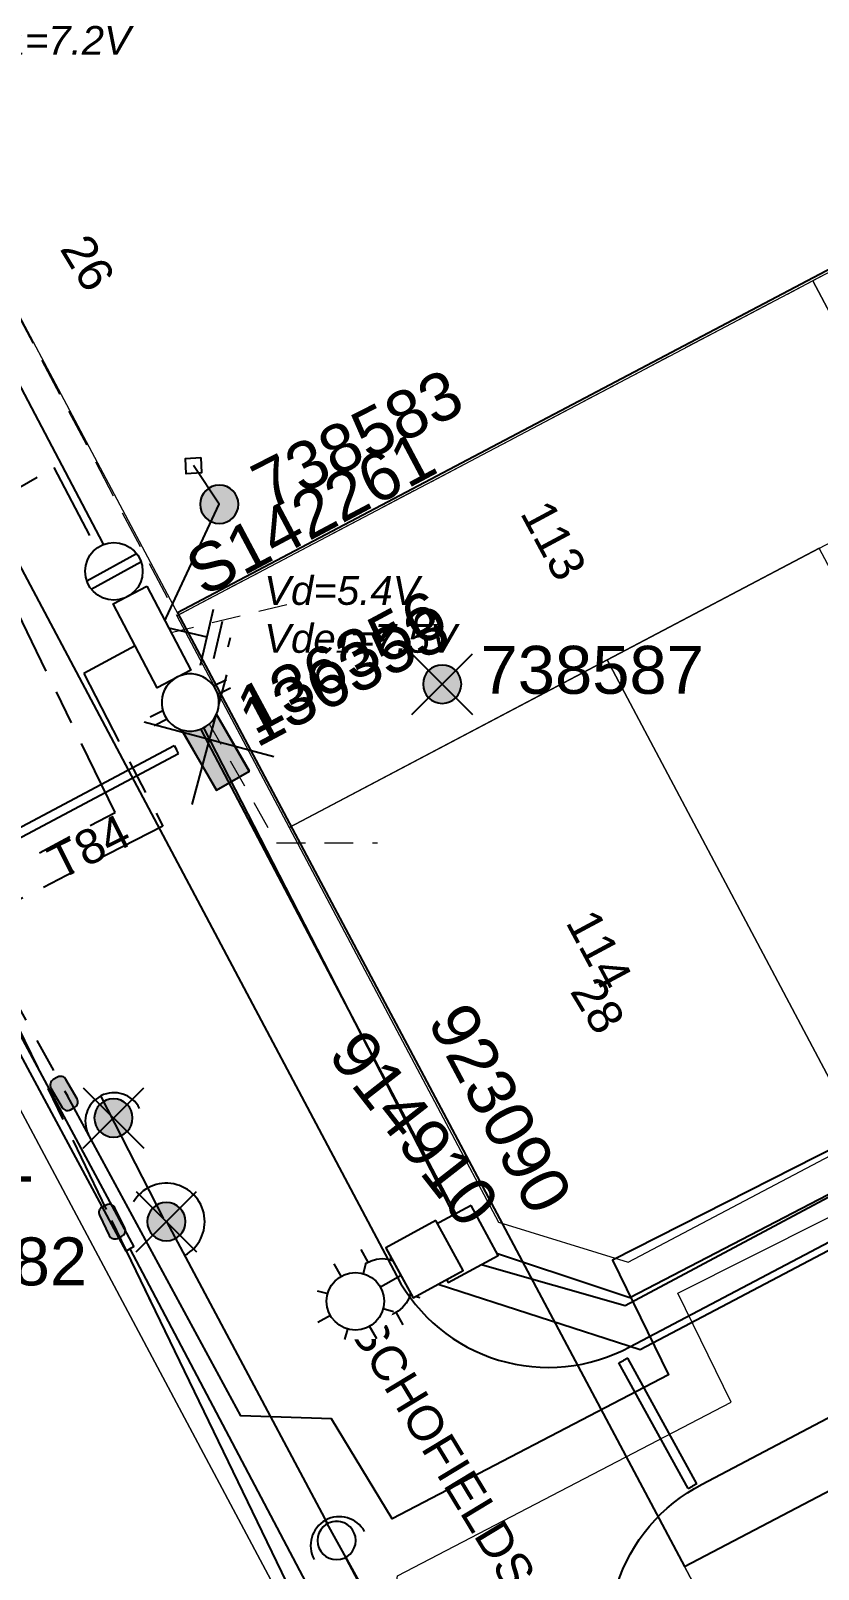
# Model space of a CAD drawing. Header units: metres. Extents: x 303173 to 305738, y 6269065 to 6269981.
# Drawn here: x 303763.8 to 303804.8, y 6269515.3 to 6269595.5 of the extents above; entities that cross this region are included whole.
import ezdxf
from ezdxf.enums import TextEntityAlignment as Align

# ---------------------------------------------------------------- set-up
doc = ezdxf.new("R2010")
doc.units = ezdxf.units.M
for name, pattern in [('Cable Exist UG', [8.2, 4, -1.2, 1.8, -1.2]), ('CENTERX2', [4, 2.5, -0.5, 0.5, -0.5]), ('Dash', [5, 3, -2]), ('IECLAUG', [3, 2, -1])]:
    doc.linetypes.add(name, pattern=pattern)
doc.layers.add('_User kerb', color=7, linetype='Continuous', transparency=0.4)
for name, color, linetype in [('_User Poles removed', 7, 'Continuous'), ('_User Removed1', 7, 'Continuous'), ('_User_service', 7, 'Continuous'), ('_User_SL_COLUMN', 7, 'Continuous'), ('Duct_SP_NEW', 7, 'Continuous'), ('Equip_HV_NEW', 7, 'Continuous'), ('Equip_LV_NEW', 7, 'Continuous'), ('Equip_SP_HV_NEW', 7, 'Continuous'), ('Equip_SP_LV_NEW', 7, 'Continuous'), ('Equip_SP_SL_NEW', 7, 'Continuous'), ('Mains_HV_EXT', 7, 'Continuous'), ('Mains_HV_NEW_U72', 7, 'Continuous'), ('Mains_HV_NEW_U97', 7, 'Continuous'), ('Mains_LV_EXT', 7, 'Continuous'), ('Mains_LV_NEW_T84', 7, 'Continuous'), ('Mains_SL_NEW_R6', 7, 'Continuous'), ('Notes', 7, 'Continuous'), ('Notes_LV_MISC', 7, 'Continuous'), ('Notes_SP_MISC', 7, 'Continuous'), ('OH_Details_SP_MISC', 7, 'Continuous'), ('Services_SP_EXT', 7, 'Continuous'), ('SupportsOH_SP_MISC', 7, 'Continuous'), ('SupportsOH_SP_NEW', 7, 'Continuous'), ('SupportsOH_SP_TR_HV_LV_SL_EXT', 7, 'Continuous'), ('SupportsOH_SP_TR_HV_LV_SL_NEW', 7, 'Continuous'), ('SupportsUG_SP_LV_NEW', 7, 'Continuous'), ('SupportsUG_SP_LV_SL_NEW', 7, 'Continuous'), ('Trench_SP_NEW', 7, 'Continuous'), ('UG_Details_SP_MISC', 7, 'Continuous')]:
    doc.layers.add(name, color=color, linetype=linetype)
doc.layers.add('Cadastre Developer_SP_NEW', color=7, linetype='Continuous', lineweight=5)
doc.layers.add('Cadastre Land Parcels_SP_EXT', color=7, linetype='Continuous', lineweight=5, transparency=0.7)
doc.layers.add('Cadastre Roads_SP_EXT', color=7, linetype='Continuous', lineweight=5, transparency=0.7)
doc.layers.add('Features_HIDE', color=7, linetype='Continuous', plot=False)
doc.styles.add('ARIAL', font='arial.ttf', dxfattribs={"height": 2})
doc.styles.add('iecARIAL', font='arial.ttf', dxfattribs={"height": 2})
doc.styles.add('LotNum', font='isocp.shx', dxfattribs={"height": 1.8})
doc.styles.add('PILLAR_LABEL', font='arial.ttf')
doc.styles.add('POLE_LABEL', font='arial.ttf')
doc.styles.add('SL_LABEL', font='arial.ttf')
doc.styles.get("Standard").update_dxf_attribs({"font": 'arial.ttf'})
doc.linetypes.add('Cable 4', pattern='A,5.25,-0.1,["o",Standard,S=2,R=0,X=1.2,Y=-0.7],-4', length=9.35)
doc.linetypes.add('Cable New UG', pattern='A,7,-0.25,["x",Standard,S=2,R=0,X=0.2,Y=-0.8],-2.1', length=9.35)
doc.linetypes.add('Cable Rem', pattern='A,6.5,-0.001,["X",Standard,S=2.5,R=0,X=0,Y=-1.27],-0.001', length=6.502)
doc.linetypes.add('IE Trench HV', pattern='A,7,-0.2,["/",Standard,S=3,R=0,X=0.6,Y=-1.4],-2.5', length=9.7)
doc.linetypes.add('IECLCABS2', pattern='A,7,-3,["//",Standard,S=1.5,R=0,X=-2.54,Y=-0.8],-0.001', length=10.001)
doc.linetypes.add('IECLCABX1', pattern='A,7,-0.25,["x",Standard,S=2,R=0,X=0.2,Y=-0.8],-2.1', length=9.35)

# ---------------------------------------------------------------- blocks, each defined once
blk = doc.blocks.new('*U134')
blk.add_hatch(color=256).paths.add_polyline_path([(-2.506, 1.138), (-2.454, -0.841), (2.494, -0.712), (2.443, 1.267)])
blk.add_lwpolyline([(-2.454, -0.841), (2.494, -0.712), (2.443, 1.267), (-2.506, 1.138)], close=True)
at = {"style": 'iecARIAL', "flags": 8}
blk.add_attdef('ASSET_NUM', (1.5, 3.5), '', height=2.5, dxfattribs=at)
for tag, p, flags in [('OWNED_BY', (0, -0.2), 9), ('STATE', (0, -0.4), 9), ('SUPPORT_TYPE', (0, -0.6), 9), ('USAGE', (0, -0.8), 9), ('LEGEND', (0, -1), 9), ('STREETNAME', (0, -1.8), 9), ('LOCATION', (0, -1.2), 9), ('NOTES', (0, -1.4), 9), ('PARENT', (0, -1.6), 9), ('SUBURB', (0, -2), 1)]:
    blk.add_attdef(tag, p, '', height=0.2, dxfattribs=dict(flags=flags))
blk = doc.blocks.new('CCP_EXT')
at = {"flags": 9}
for tag, p in [('USAGE', (0, -1.2)), ('LEGEND', (0, -1.4)), ('LIFE_SUPPORT', (0, -1.6)), ('STATE', (0, -1.8)), ('NOTES', (0, -2))]:
    blk.add_attdef(tag, text='', height=0.2, dxfattribs=at).set_placement(p, align=Align.MIDDLE_LEFT)
blk.add_wipeout([(0, 0.566), (0.566, 0), (0, -0.566), (-0.566, 0)])
blk.add_lwpolyline([(-0.566, 0), (0, 0.566), (0.566, 0), (0, -0.566), (-0.566, 0)])
at = {"flags": 1}
blk.add_attdef('Z', (0, 0), '', height=0.2, dxfattribs=at)
at = {"flags": 9}
for tag, p in [('CCP_TYPE', (0, 0)), ('OPERATING_VOLTAGE', (0, -0.6)), ('ORIENTATION', (0, -0.8)), ('CONSTRUCTED_VOLTAGE', (0, -0.2)), ('NO_PHASES', (0, -0.4)), ('OWNED_BY', (0, -1))]:
    blk.add_attdef(tag, text='', height=0.2, dxfattribs=at).set_placement(p, align=Align.MIDDLE_LEFT)
blk = doc.blocks.new('*U106')
blk.add_line((0, 0), (0, 0))
at = {"style": 'SL_LABEL'}
for tag, height, flags, p in [('ASSET_NUM', 2.5, 8, (2, 2)), ('STREET_CODE', 0.2, 9, (0, -0.2))]:
    blk.add_attdef(tag, text='', height=height, dxfattribs=dict(at, flags=flags)).set_placement(p, align=Align.MIDDLE_LEFT)
for tag, p, flags in [('Z', (0, 0), 1), ('OPERATED_BY', (0, -9.607), 9)]:
    blk.add_attdef(tag, p, '', height=0.2, dxfattribs=dict(flags=flags))
at = {"flags": 9}
for tag, p in [('CONSTRUCTED_VOLTAGE', (0, -0.4)), ('CONTROL_TYPE', (0, -0.6)), ('LANTERN_PURPOSE', (0, -0.8)), ('OPERATING_VOLTAGE', (0, -1.4)), ('ORIENTATION', (0, -1.6)), ('LANTERN_TYPE', (0, -1)), ('NO_PHASES', (0, -1.2)), ('LRATECODE', (0, -7.4)), ('LREMOVE', (0, -7.6)), ('LREPLACE', (0, -7.8)), ('LTYPE', (0, -8)), ('SUBURB', (0, -8.6)), ('STREETNAME', (0, -8.8)), ('LTYPEVOCAB', (0, -8.2)), ('LEGEND', (0, -8.4)), ('LOCATION', (0, -9)), ('NOTES', (0, -9.2)), ('MAINTAINED_BY', (0, -9.863))]:
    blk.add_attdef(tag, text='', height=0.2, dxfattribs=at).set_placement(p, align=Align.MIDDLE_LEFT)
blk.add_wipeout([(-1.013, -6.794), (-2.338, -5.796), (-2.906, -4.236), (-1.908, -2.911), (-0.334, -2.241), (0.977, -3.341), (1.545, -4.9), (0.546, -6.226)])
for p, q in [((0, 0), (-0.46, -3.088)), ((-1.908, -2.911), (-1.574, -3.363)), ((0.977, -3.341), (0.525, -3.676)), ((-2.164, -4.347), (-2.906, -4.236)), ((1.545, -4.9), (0.803, -4.789)), ((-2.338, -5.796), (-1.886, -5.461)), ((-0.902, -6.052), (-1.013, -6.794)), ((0.546, -6.226), (0.212, -5.774))]:
    blk.add_line(p, q)
blk.add_circle((-0.681, -4.568), 1.5)
for tag, height, flags, p in [('LNUMBER', 2.5, 8, (1.2, -2.8)), ('OWNED_BY', 0.2, 9, (0, -1.8)), ('STATE', 0.2, 9, (0, -2)), ('CEXIST', 0.2, 9, (0, -2.4)), ('USAGE', 0.2, 9, (0, -2.2)), ('CNEW', 0.2, 9, (0, -2.6)), ('CNUMBER', 0.2, 9, (0, -2.8)), ('CREMOVE', 0.2, 9, (0, -3)), ('CREPLACE', 0.2, 9, (0, -3.2)), ('LKINGHEIGHT', 0.2, 9, (0, -3.4)), ('LBRACKET', 0.2, 9, (0, -3.6)), ('LBRACKETVOCAB', 0.2, 9, (0, -3.8)), ('LCATEGORY', 0.2, 9, (0, -4)), ('LCHARGE1', 0.2, 9, (0, -4.2)), ('LCHARGE1PERCENT', 0.2, 9, (0, -4.4)), ('LCHARGE2', 0.2, 9, (0, -4.6)), ('LCHARGE2PERCENT', 0.2, 9, (0, -4.8)), ('LCHARGE3', 0.2, 9, (0, -5)), ('LCHARGE3PERCENT', 0.2, 9, (0, -5.2)), ('LEXIST', 0.2, 9, (0, -5.4)), ('LLAMP', 0.2, 9, (0, -5.6)), ('LLAMPVOCAB', 0.2, 9, (0, -5.8)), ('LMAST', 0.2, 9, (0, -6)), ('LMASTVOCAB', 0.2, 9, (0, -6.2)), ('LNEW', 0.2, 9, (0, -6.4)), ('LANTNUMBER', 0.2, 9, (0, -6.6)), ('LOUTREACH', 0.2, 9, (0, -7)), ('LOUTREACHVOCAB', 0.2, 9, (0, -7.2))]:
    blk.add_attdef(tag, text='', height=height, dxfattribs=dict(flags=flags)).set_placement(p, align=Align.MIDDLE_LEFT)
blk = doc.blocks.new('COLUMN_NEW')
for tag, height, flags, p in [('ASSET_NUM', 2.5, 8, (2, 2)), ('STREETNAME', 0.2, 9, (1.5, -2)), ('LOCATION', 0.2, 9, (1.5, -2.2)), ('NOTES', 0.2, 9, (1.5, -2.4)), ('Z', 0.2, 1, (1.5, -2.8)), ('LABEL_ALIGNMENT', 0.2, 9, (1.5, -2.6))]:
    blk.add_attdef(tag, text='', height=height, dxfattribs=dict(flags=flags)).set_placement(p, align=Align.MIDDLE_LEFT)
blk.add_wipeout([(-1.485, -1.485), (1.485, -1.485), (1.485, 1.485), (-1.485, 1.485)])
at = {"lineweight": -3}
blk.add_lwpolyline([(-1.485, -1.485), (1.485, -1.485), (1.485, 1.485), (-1.485, 1.485)], close=True, dxfattribs=at)
at = {"style": 'POLE_LABEL', "flags": 9}
blk.add_attdef('STRUCTURE_PLANT_NUMBER', text='', height=0.2, dxfattribs=at).set_placement((1.5, 0.242), align=Align.MIDDLE_LEFT)
at = {"flags": 9}
for tag, p in [('STREET_CODE', (1.5, 0)), ('OWNED_BY', (1.5, -0.4)), ('OPERATED_BY', (1.5, -0.6)), ('COLUMN_TYPE', (1.5, -0.2)), ('MAINTAINED_BY', (1.5, -0.8)), ('STATE', (1.5, -1)), ('USAGE', (1.5, -1.2)), ('LEGEND', (1.5, -1.4)), ('PARENT', (1.5, -1.6)), ('SUBURB', (1.5, -1.8))]:
    blk.add_attdef(tag, text='', height=0.2, dxfattribs=at).set_placement(p, align=Align.MIDDLE_LEFT)
blk = doc.blocks.new('STAY_EXT')
at = {"linetype": 'Continuous', "ltscale": 0.3}
blk.add_line((0, 0), (-7.166, 0), dxfattribs=at)
blk.add_arc((-5.666, 0), 1.5, 90, 270)
blk = doc.blocks.new('*U158')
for p, q in [((-1.6, 0), (-1.6, 57.55)), ((-1.6, 57.55), (-0.8, 57.55)), ((0, 57.55), (-0.8, 57.55)), ((0, 0), (0, 57.55)), ((-1.6, 0), (-0.8, 0)), ((0, 0), (-0.8, 0))]:
    blk.add_line(p, q)
at = {"style": 'ARIAL'}
blk.add_attdef('SWG_TYPE', text='', height=1.8, rotation=90, dxfattribs=at).set_placement((-0.8, 58.295), align=Align.MIDDLE_LEFT)
blk.add_attdef('SUB_TYPE', text='', height=1.8, rotation=90, dxfattribs=at).set_placement((-0.8, -0.757), align=Align.MIDDLE_RIGHT)
blk = doc.blocks.new('PILLAR_DEL')
blk.add_hatch(color=256).paths.add_polyline_path([(-2.475, 0.99), (-2.475, -0.99), (2.475, -0.99), (2.475, 0.99)])
for p, q in [((2.475, -2.475), (-2.475, 2.475)), ((-2.475, -2.475), (2.475, 2.475))]:
    blk.add_line(p, q)
blk.add_lwpolyline([(-2.475, -0.99), (2.475, -0.99), (2.475, 0.99), (-2.475, 0.99)], close=True)
at = {"style": 'PILLAR_LABEL'}
for tag, height, flags, p in [('ASSET_NUM', 2.5, 8, (2, 2)), ('STREET_CODE', 0.2, 9, (0, -0.2))]:
    blk.add_attdef(tag, text='', height=height, dxfattribs=dict(at, flags=flags)).set_placement(p, align=Align.MIDDLE_LEFT)
at = {"flags": 1}
blk.add_attdef('Z', (0, 0), '', height=0.2, dxfattribs=at)
at = {"flags": 9}
for tag, p in [('OWNED_BY', (0, -0.4)), ('STATE', (0, -0.6)), ('SUPPORT_TYPE', (0, -0.8)), ('SUBURB', (0, -1.6)), ('USAGE', (0, -1)), ('LEGEND', (0, -1.2)), ('PARENT', (0, -1.4)), ('STREETNAME', (0, -1.8)), ('LOCATION', (0, -2)), ('NOTES', (0, -2.2))]:
    blk.add_attdef(tag, text='', height=0.2, dxfattribs=at).set_placement(p, align=Align.MIDDLE_LEFT)
blk = doc.blocks.new('*U116')
blk.add_wipeout([(3.432, 1.829), (2.448, -3.022), (0.508, -2.628), (1.491, 2.223)])
at = {"lineweight": -3}
blk.add_lwpolyline([(3.432, 1.829), (2.448, -3.022), (0.508, -2.628), (1.491, 2.223)], close=True, dxfattribs=at)
for tag, height, flags, p in [('ASSET_NUM', 2.5, 8, (2, 4)), ('STREET_CODE', 0.2, 9, (1.5, 2)), ('OWNED_BY', 0.2, 9, (1.5, 1.8)), ('OPERATED_BY', 0.2, 9, (1.5, 1.6)), ('STATE', 0.2, 9, (1.5, 1.2)), ('SUPPORT_TYPE', 0.2, 9, (1.5, 1)), ('USAGE', 0.2, 9, (1.5, 0.8)), ('MAINTAINED_BY', 0.2, 9, (1.5, 1.4)), ('SUBURB', 0.2, 9, (1.5, 0.2)), ('STREETNAME', 0.2, 9, (1.5, 0)), ('LEGEND', 0.2, 9, (1.5, 0.6)), ('PARENT', 0.2, 9, (1.5, 0.4)), ('Z', 0.2, 1, (1.5, -0.6)), ('LOCATION', 0.2, 9, (1.5, -0.2)), ('NOTES', 0.2, 9, (1.5, -0.4))]:
    blk.add_attdef(tag, text='', height=height, dxfattribs=dict(flags=flags)).set_placement(p, align=Align.MIDDLE_LEFT)
blk = doc.blocks.new('*U135')
for tag, p, flags in [('Z', (0, 0), 1), ('ORIENTATION', (0, 0), 9), ('USAGE', (0, -0.2), 9), ('NOTES', (0, -0.4), 9)]:
    blk.add_attdef(tag, p, '', height=0.2, dxfattribs=dict(flags=flags))
blk.add_wipeout([(-3.451, 0.216), (-3.637, 0.244), (-3.824, 0.249), (-4.011, 0.23), (-4.194, 0.188), (-4.37, 0.124), (-4.537, 0.038), (-4.691, -0.069), (-4.831, -0.193), (-4.955, -0.335), (-5.059, -0.491), (-5.143, -0.658), (-5.206, -0.835), (-5.246, -1.018), (-5.263, -1.205), (-5.256, -1.393), (-5.225, -1.578), (-5.172, -1.758), (-5.096, -1.93), (-5, -2.091), (-4.884, -2.238), (-4.751, -2.37), (-4.602, -2.484), (-4.44, -2.579), (-4.267, -2.652), (-4.087, -2.704), (-3.901, -2.732), (-3.714, -2.737), (-3.527, -2.718), (-3.344, -2.676), (-3.168, -2.612), (-3.001, -2.526), (-2.847, -2.419), (-2.707, -2.295), (-2.583, -2.153), (-2.479, -1.997), (-2.395, -1.83), (-2.332, -1.653), (-2.292, -1.47), (-2.276, -1.283), (-2.282, -1.095), (-2.313, -0.91), (-2.366, -0.73), (-2.442, -0.558), (-2.538, -0.397), (-2.654, -0.25), (-2.787, -0.118), (-2.936, -0.004), (-3.098, 0.091), (-3.271, 0.164)])
for p, q in [((-2.559, -0.368), (-1.889, -0.037)), ((-2.338, -0.815), (-1.668, -0.484)), ((-5.2, -1.674), (-5.87, -2.005)), ((-4.979, -2.12), (-5.649, -2.451))]:
    blk.add_line(p, q)
blk.add_lwpolyline([(-3.107, -2.583, 1), (-4.431, 0.095, 1)], format="xyb", close=True)
blk = doc.blocks.new('*U136')
for tag, flags, p in [('ACTUAL_STATUS', 9, (1.5, 0)), ('OPERATING_VOLTAGE', 9, (1.5, -0.6)), ('ORIENTATION', 9, (1.5, -0.8)), ('CONSTRUCTED_VOLTAGE', 9, (1.5, -0.2)), ('NO_PHASES', 9, (1.5, -0.4)), ('STATE', 9, (1.5, -1)), ('SWITCH_TYPE', 9, (1.5, -1.2)), ('USAGE', 9, (1.5, -1.4)), ('NOTES', 9, (1.5, -1.6)), ('OWNED_BY', 9, (1.5, -1.8)), ('OPERATED_BY', 9, (1.5, -2)), ('MAINTAINED_BY', 9, (1.5, -2.2)), ('NUMBER_OF_PHASES', 9, (1.5, -2.4)), ('TYPE', 9, (1.5, -2.6)), ('Z', 1, (1.5, -2.8))]:
    blk.add_attdef(tag, text='', height=0.2, dxfattribs=dict(flags=flags)).set_placement(p, align=Align.MIDDLE_LEFT)
blk.add_wipeout([(-2.089, -2.19), (-2.277, -2.193), (-2.462, -2.219), (-2.644, -2.268), (-2.817, -2.339), (-2.98, -2.432), (-3.13, -2.544), (-3.265, -2.675), (-3.383, -2.821), (-3.481, -2.98), (-3.559, -3.151), (-3.615, -3.33), (-3.647, -3.515), (-3.657, -3.703), (-3.642, -3.89), (-3.605, -4.073), (-3.544, -4.251), (-3.462, -4.42), (-3.359, -4.577), (-3.238, -4.72), (-3.099, -4.846), (-2.946, -4.955), (-2.78, -5.043), (-2.605, -5.109), (-2.423, -5.154), (-2.236, -5.175), (-2.049, -5.172), (-1.863, -5.146), (-1.682, -5.097), (-1.508, -5.025), (-1.345, -4.933), (-1.195, -4.82), (-1.06, -4.69), (-0.942, -4.544), (-0.844, -4.384), (-0.766, -4.213), (-0.711, -4.034), (-0.678, -3.849), (-0.669, -3.662), (-0.683, -3.475), (-0.721, -3.291), (-0.781, -3.114), (-0.863, -2.945), (-0.966, -2.788), (-1.088, -2.645), (-1.226, -2.518), (-1.379, -2.41), (-1.545, -2.322), (-1.72, -2.255), (-1.903, -2.211)])
for p, q in [((-3.426, -4.49), (-1.235, -2.504)), ((-3.091, -4.861), (-0.899, -2.874))]:
    blk.add_line(p, q)
blk.add_circle((-2.163, -3.682), 1.5)
blk = doc.blocks.new('POLE_EXT')
blk.add_hatch(color=256).paths.add_polyline_path([(-1, 0, 1), (1, 0, 1)])
blk.add_lwpolyline([(-1, 0, 1), (1, 0, 1)], format="xyb", close=True)
for tag, height, flags, p in [('pNumber', 2.5, 8, (-17.84, 2.067)), ('OWNED_BY', 0.2, 9, (1.355, -0.4)), ('SPECIAL_USE', 0.2, 9, (1.355, -0.8)), ('PARENT', 0.2, 9, (1.355, -0.6)), ('cLV', 0.2, 9, (1.355, -1.4)), ('STATE', 0.2, 9, (1.355, -1)), ('hDepth', 0.2, 9, (1.355, -1.6)), ('USAGE', 0.2, 9, (1.355, -1.2)), ('cHV', 0.2, 9, (1.355, -2)), ('hDia', 0.2, 9, (1.355, -1.8)), ('LBRACKET', 0.2, 9, (1.355, -2.2)), ('LExisting', 0.2, 9, (1.355, -2.4)), ('LANTNUMBER', 0.2, 9, (1.355, -2.6)), ('LOther', 0.2, 9, (1.355, -2.8)), ('LRemove', 0.2, 9, (1.355, -3)), ('LEGEND', 0.2, 9, (1.355, -3.2)), ('cLinedev', 0.2, 9, (1.355, -3.4)), ('pExisting', 0.2, 9, (1.355, -3.8)), ('LOCATION', 0.2, 9, (1.355, -3.6)), ('PFNUMBER', 0.2, 9, (1.355, -4)), ('pFooting', 0.2, 9, (1.355, -4.4)), ('pNew', 0.2, 9, (1.355, -4.6)), ('NEWPFNUMBER', 0.2, 9, (1.355, -4.2)), ('pRelocate', 0.2, 9, (1.355, -5)), ('pRemove', 0.2, 9, (1.355, -5.2)), ('pReplace', 0.2, 9, (1.355, -5.4)), ('pStay', 0.2, 9, (1.355, -5.6)), ('cspan', 0.2, 9, (1.355, -6)), ('STREETNAME', 0.2, 9, (1.355, -6.2)), ('SUBURB', 0.2, 9, (1.355, -6.4)), ('pType', 0.2, 9, (1.355, -5.8)), ('OPERATED_BY', 0.2, 9, (1.355, -7.014)), ('NOTES', 0.2, 9, (1.355, -6.6)), ('MAINTAINED_BY', 0.2, 9, (1.355, -6.814))]:
    blk.add_attdef(tag, text='', height=height, dxfattribs=dict(flags=flags)).set_placement(p, align=Align.MIDDLE_LEFT)
at = {"style": 'POLE_LABEL'}
for tag, height, flags, p in [('ASSET_NUM', 2.5, 8, (2, 2)), ('STRUCTURE_PLANT_NUMBER', 0.2, 9, (1.355, 0.028)), ('STREET_CODE', 0.2, 9, (1.355, -0.2))]:
    blk.add_attdef(tag, text='', height=height, dxfattribs=dict(at, flags=flags)).set_placement(p, align=Align.MIDDLE_LEFT)
at = {"flags": 1}
blk.add_attdef('Z', (1.355, -7.328), '', height=0.2, dxfattribs=at)
blk = doc.blocks.new('POLE_DEL')
h = blk.add_hatch(color=256)
edge = h.paths.add_edge_path()
edge.add_arc((0, 0), 1, 180, 360)
edge.add_arc((0, 0), 1, 0, 180)
for p, q in [((-1.575, 1.575), (1.575, -1.575)), ((-1.575, -1.575), (1.575, 1.575))]:
    blk.add_line(p, q)
blk.add_lwpolyline([(-1, 0, 1), (1, 0, 1)], format="xyb", close=True)
for tag, height, flags, p in [('pNumber', 2.5, 8, (0, 2.067)), ('OWNED_BY', 0.2, 9, (0, -0.4)), ('SPECIAL_USE', 0.2, 9, (0, -0.6)), ('STATE', 0.2, 9, (0, -0.8)), ('cLV', 0.2, 9, (0, -1.2)), ('hDepth', 0.2, 9, (0, -1.4)), ('hDia', 0.2, 9, (0, -1.6)), ('USAGE', 0.2, 9, (0, -1)), ('cHV', 0.2, 9, (0, -1.8)), ('LBRACKET', 0.2, 9, (0, -2)), ('LExisting', 0.2, 9, (0, -2.2)), ('LANTNUMBER', 0.2, 9, (0, -2.4)), ('cLinedev', 0.2, 9, (0, -3.2)), ('LOther', 0.2, 9, (0, -2.6)), ('LRemove', 0.2, 9, (0, -2.8)), ('LEGEND', 0.2, 9, (0, -3)), ('pExisting', 0.2, 9, (0, -3.4)), ('pFooting', 0.2, 9, (0, -4)), ('PFNUMBER', 0.2, 9, (0, -3.6)), ('NEWPFNUMBER', 0.2, 9, (0, -3.8)), ('pNew', 0.2, 9, (0, -4.2)), ('pRelocate', 0.2, 9, (0, -4.6)), ('pRemove', 0.2, 9, (0, -4.8)), ('cspan', 0.2, 9, (0, -5.6)), ('pReplace', 0.2, 9, (0, -5)), ('pStay', 0.2, 9, (0, -5.2)), ('pType', 0.2, 9, (0, -5.4)), ('SUBURB', 0.2, 9, (0, -5.8)), ('STREETNAME', 0.2, 9, (0, -6)), ('LOCATION', 0.2, 9, (0, -6.2)), ('NOTES', 0.2, 9, (0, -6.4))]:
    blk.add_attdef(tag, text='', height=height, dxfattribs=dict(flags=flags)).set_placement(p, align=Align.MIDDLE_LEFT)
at = {"flags": 1}
blk.add_attdef('Z', (0, 0), '', height=0.2, dxfattribs=at)
at = {"style": 'POLE_LABEL', "flags": 9}
blk.add_attdef('STREET_CODE', text='', height=0.2, dxfattribs=at).set_placement((0, -0.2), align=Align.MIDDLE_LEFT)
at = {"layer": 'Features_HIDE', "style": 'POLE_LABEL', "flags": 8}
blk.add_attdef('ASSET_NUM', text='', height=2.5, dxfattribs=at).set_placement((2, 2), align=Align.MIDDLE_LEFT)
blk = doc.blocks.new('HV_STJ_NEW')
blk.add_hatch(color=256).paths.add_polyline_path([(0.906, 0.131, 0.414214), (0.586, 0.451), (-0.586, 0.451, 0.414214), (-0.906, 0.131), (-0.906, -0.131, 0.414214), (-0.586, -0.451), (0.586, -0.451, 0.414214), (0.906, -0.131)])
blk.add_lwpolyline([(-0.906, 0.131), (-0.906, -0.131, 0.414214), (-0.586, -0.451), (0.586, -0.451, 0.414214), (0.906, -0.131), (0.906, 0.131, 0.414214), (0.586, 0.451), (-0.586, 0.451, 0.414214)], format="xyb", close=True)
for tag, flags, p in [('ORIENTATION', 9, (1.5, 0)), ('OWNED_BY', 9, (1.5, -0.8)), ('USAGE', 9, (1.5, -0.2)), ('LEGEND', 9, (1.5, -0.4)), ('NOTES', 9, (1.5, -0.6)), ('TYPE', 9, (1.5, -1.4)), ('OPERATED_BY', 9, (1.5, -1)), ('OPERATING_VOLTAGE', 9, (1.5, -1.6)), ('MAINTAINED_BY', 9, (1.5, -1.2)), ('Z', 1, (1.5, -2.2)), ('CONSTRUCTED_VOLTAGE', 9, (1.5, -1.8)), ('NUMBER_OF_PHASES', 9, (1.5, -2))]:
    blk.add_attdef(tag, text='', height=0.2, dxfattribs=dict(flags=flags)).set_placement(p, align=Align.MIDDLE_LEFT)
blk = doc.blocks.new('Earth')
for p, q in [((0, -2.044), (0, 0)), ((-1.5, -2.044), (1.5, -2.044)), ((-1, -2.644), (1, -2.644)), ((-0.25, -3.244), (0.25, -3.244))]:
    blk.add_line(p, q)
blk = doc.blocks.new('POLE_NEW')
for tag, height, flags, p in [('pNumber', 2.5, 8, (-17.84, 2.067)), ('SPECIAL_USE', 0.2, 9, (1.145, -0.8)), ('OWNED_BY', 0.2, 9, (1.145, -0.4)), ('PARENT', 0.2, 9, (1.145, -0.6)), ('cLV', 0.2, 9, (1.145, -1.4)), ('STATE', 0.2, 9, (1.145, -1)), ('hDepth', 0.2, 9, (1.145, -1.6)), ('USAGE', 0.2, 9, (1.145, -1.2)), ('cHV', 0.2, 9, (1.145, -2)), ('hDia', 0.2, 9, (1.145, -1.8)), ('LBRACKET', 0.2, 9, (1.145, -2.2)), ('LExisting', 0.2, 9, (1.145, -2.4)), ('LANTNUMBER', 0.2, 9, (1.145, -2.6)), ('LOther', 0.2, 9, (1.145, -2.8)), ('LRemove', 0.2, 9, (1.145, -3)), ('LEGEND', 0.2, 9, (1.145, -3.2)), ('cLinedev', 0.2, 9, (1.145, -3.4)), ('pExisting', 0.2, 9, (1.145, -3.6)), ('PFNUMBER', 0.2, 9, (1.145, -3.8)), ('NEWPFNUMBER', 0.2, 9, (1.145, -4)), ('pFooting', 0.2, 9, (1.145, -4.2)), ('pNew', 0.2, 9, (1.145, -4.4)), ('pRelocate', 0.2, 9, (1.145, -4.8)), ('pRemove', 0.2, 9, (1.145, -5)), ('pReplace', 0.2, 9, (1.145, -5.2)), ('pStay', 0.2, 9, (1.145, -5.4)), ('pType', 0.2, 9, (1.145, -5.6)), ('cspan', 0.2, 9, (1.145, -5.8)), ('SUBURB', 0.2, 9, (1.145, -6)), ('STREETNAME', 0.2, 9, (1.145, -6.2)), ('LOCATION', 0.2, 9, (1.145, -6.4)), ('OPERATED_BY', 0.2, 9, (1.145, -6.887)), ('NOTES', 0.2, 9, (1.145, -6.6)), ('MAINTAINED_BY', 0.2, 9, (1.145, -7.22))]:
    blk.add_attdef(tag, text='', height=height, dxfattribs=dict(flags=flags)).set_placement(p, align=Align.MIDDLE_LEFT)
at = {"style": 'POLE_LABEL'}
for tag, height, flags, p in [('ASSET_NUM', 2.5, 8, (2, 2)), ('STRUCTURE_PLANT_NUMBER', 0.2, 9, (1.145, 0.093)), ('STREET_CODE', 0.2, 9, (1.145, -0.2))]:
    blk.add_attdef(tag, text='', height=height, dxfattribs=dict(at, flags=flags)).set_placement(p, align=Align.MIDDLE_LEFT)
at = {"flags": 1}
blk.add_attdef('Z', (1.145, -7.594), '', height=0.2, dxfattribs=at)
blk.add_wipeout([(0.068, 0.998), (-0.058, 0.998), (-0.182, 0.983), (-0.304, 0.953), (-0.421, 0.907), (-0.532, 0.847), (-0.634, 0.774), (-0.725, 0.688), (-0.806, 0.592), (-0.874, 0.486), (-0.928, 0.373), (-0.967, 0.254), (-0.991, 0.13), (-1, 0.005), (-0.993, -0.12), (-0.97, -0.244), (-0.932, -0.363), (-0.879, -0.477), (-0.812, -0.584), (-0.732, -0.681), (-0.641, -0.767), (-0.54, -0.842), (-0.43, -0.903), (-0.314, -0.949), (-0.192, -0.981), (-0.068, -0.998), (0.058, -0.998), (0.182, -0.983), (0.304, -0.953), (0.421, -0.907), (0.532, -0.847), (0.634, -0.774), (0.725, -0.688), (0.806, -0.592), (0.874, -0.486), (0.928, -0.373), (0.967, -0.254), (0.991, -0.13), (1, -0.005), (0.993, 0.12), (0.97, 0.244), (0.932, 0.363), (0.879, 0.477), (0.812, 0.584), (0.732, 0.681), (0.641, 0.767), (0.54, 0.842), (0.43, 0.903), (0.314, 0.949), (0.192, 0.981)])
at = {"lineweight": -3}
blk.add_lwpolyline([(-1, 0, 1), (1, 0, 1)], format="xyb", close=True, dxfattribs=at)
blk = doc.blocks.new('STAY_NEW')
blk.add_line((0, 0), (-7.166, 0))
blk.add_arc((-5.666, 0), 1.5, 90, 270)
blk = doc.blocks.new('LV_STJ_NEW')
blk.add_hatch(color=256).paths.add_polyline_path([(0.906, 0.131, 0.414214), (0.586, 0.451), (-0.586, 0.451, 0.414214), (-0.906, 0.131), (-0.906, -0.131, 0.414214), (-0.586, -0.451), (0.586, -0.451, 0.414214), (0.906, -0.131)])
blk.add_lwpolyline([(-0.906, 0.131), (-0.906, -0.131, 0.414214), (-0.586, -0.451), (0.586, -0.451, 0.414214), (0.906, -0.131), (0.906, 0.131, 0.414214), (0.586, 0.451), (-0.586, 0.451, 0.414214)], format="xyb", close=True)
for tag, flags, p in [('ORIENTATION', 9, (1.5, 0)), ('STATE', 9, (1.5, -0.8)), ('USAGE', 9, (1.5, -0.2)), ('LEGEND', 9, (1.5, -0.4)), ('NOTES', 9, (1.5, -0.6)), ('OWNED_BY', 9, (1.5, -1)), ('OPERATED_BY', 9, (1.5, -1.2)), ('OPERATING_VOLTAGE', 9, (1.5, -1.6)), ('MAINTAINED_BY', 9, (1.5, -1.4)), ('TYPE', 9, (1.5, -2.2)), ('Z', 1, (1.5, -2.4)), ('CONSTRUCTED_VOLTAGE', 9, (1.5, -1.8)), ('NUMBER_OF_PHASES', 9, (1.5, -2))]:
    blk.add_attdef(tag, text='', height=0.2, dxfattribs=dict(flags=flags)).set_placement(p, align=Align.MIDDLE_LEFT)

msp = doc.modelspace()

# ---------------------------------------------------------------- linework, layer by layer
at = {"layer": '_User kerb', "transparency": 33554585}
msp.add_lwpolyline([(303794.946, 6269507.637, -0.416036), (303798.784, 6269519.741), (303858.043, 6269550.949), (303881.049, 6269563.064), (303938.228, 6269593.161, -0.226003), (303945.925, 6269593.051, -0.226003)], format="xyb", dxfattribs=at)
at = {"layer": '_User_service', "color": 170, "linetype": 'Dash', "lineweight": 9, "ltscale": 0.5}
msp.add_lwpolyline([(303777.115, 6269565.609), (303770.481, 6269564.003), (303776.59, 6269553.191), (303781.849, 6269553.191)], dxfattribs=at)
at = {"layer": 'Cadastre Developer_SP_NEW', "flags": 128}
for points in [[(303810.418, 6269571.475), (303843.598, 6269588.949), (303837.738, 6269599.99), (303804.558, 6269582.516), (303810.418, 6269571.475)], [(303807.097, 6269537.735), (303818.158, 6269543.56), (303804.888, 6269568.563), (303793.828, 6269562.738), (303807.097, 6269537.735)], [(303788.163, 6269533.415), (303794.931, 6269531.328), (303807.097, 6269537.735), (303793.828, 6269562.738), (303777.238, 6269554.001), (303788.163, 6269533.415)]]:
    msp.add_lwpolyline(points, dxfattribs=at)
at = {"layer": 'Cadastre Land Parcels_SP_EXT', "linetype": 'Continuous'}
for points in [[(303972.248, 6269395.22), (303969.214, 6269400.962), (303941.511, 6269453.401), (303884.7, 6269560.94), (303797.871, 6269515.445), (303838.04, 6269439.918), (303842.974, 6269430.64), (303851.809, 6269428.596), (303865.256, 6269406.256), (303867.997, 6269394.704), (303876.848, 6269380.177), (303880.245, 6269379.963), (303915.018, 6269390.134), (303918.334, 6269382.81), (303936.491, 6269388.201), (303972.248, 6269395.22)], [(303825.298, 6269365.231), (303845.664, 6269367.798), (303849.804, 6269376.824), (303757.687, 6269549.627), (303676.484, 6269506.689), (303707.407, 6269448.863), (303755.375, 6269359.17), (303760.47, 6269359.632), (303765.768, 6269353.254), (303825.298, 6269365.231)]]:
    msp.add_lwpolyline(points, close=True, dxfattribs=at)
at = {"layer": 'Duct_SP_NEW'}
for p, q in [((303794.904, 6269526.325), (303794.676, 6269526.2)), ((303798.505, 6269519.767), (303794.904, 6269526.325)), ((303794.448, 6269526.075), (303794.676, 6269526.2)), ((303798.049, 6269519.516), (303794.448, 6269526.075)), ((303798.049, 6269519.516), (303798.277, 6269519.641)), ((303798.505, 6269519.767), (303798.277, 6269519.641))]:
    msp.add_line(p, q, dxfattribs=at)
at = {"layer": 'Features_HIDE', "linetype": 'Continuous'}
msp.add_lwpolyline([(303884.7, 6269560.94), (303958.148, 6269599.404), (303939.734, 6269634.541), (303913.42, 6269683.886), (303819.454, 6269634.695), (303837.762, 6269600.174), (303771.417, 6269565.186), (303797.871, 6269515.445), (303884.7, 6269560.94)], close=True, dxfattribs=at)
msp.add_lwpolyline([(303771.801, 6269531.686, 1.307361), (303769.125, 6269534.469)], format="xyb", dxfattribs=at)
at = {"layer": 'Mains_HV_EXT', "linetype": 'Cable Exist UG'}
msp.add_lwpolyline([(303709.432, 6269517.007), (303709.432, 6269517.007), (303716.689, 6269521.272), (303709.807, 6269532.468), (303722.682, 6269539.71), (303751.564, 6269554.991), (303753.649, 6269561.803), (303765.674, 6269540.007), (303765.674, 6269540.007), (303765.674, 6269540.007), (303765.674, 6269540.007)], dxfattribs=at)
at = {"layer": 'Mains_LV_EXT', "linetype": 'Cable Exist UG'}
for points in [[(303739.691, 6269587.748), (303739.691, 6269587.748), (303737.964, 6269590.794), (303742.418, 6269593.191), (303742.418, 6269593.191), (303748.458, 6269582.179), (303754.393, 6269570.817), (303754.393, 6269570.817), (303757.082, 6269565.986), (303754.587, 6269559.672), (303754.587, 6269559.672), (303759.631, 6269550.233), (303768.163, 6269554.784), (303760.625, 6269570.277), (303764.963, 6269572.764), (303767.167, 6269568.571)], [(303769.216, 6269563.473), (303766.527, 6269562.033), (303770.651, 6269554.073), (303770.651, 6269554.073), (303760.342, 6269548.777), (303762.386, 6269545.064), (303762.386, 6269545.064), (303770.124, 6269529.068)]]:
    msp.add_lwpolyline(points, dxfattribs=at)
at = {"layer": 'Trench_SP_NEW', "linetype": 'IE Trench HV', "ltscale": 0.5, "flags": 128}
msp.add_lwpolyline([(303700.554, 6269696.146), (303768.941, 6269566.124)], dxfattribs=at)
at = {"layer": 'UG_Details_SP_MISC'}
for p, q in [((303759.166, 6269551.85), (303771.254, 6269558.277)), ((303759.391, 6269551.426), (303771.479, 6269557.853)), ((303771.254, 6269558.277), (303771.366, 6269558.065)), ((303771.479, 6269557.853), (303771.366, 6269558.065)), ((303758.608, 6269550.698), (303768.727, 6269531.904)), ((303759.031, 6269550.925), (303769.149, 6269532.132)), ((303768.727, 6269531.904), (303768.938, 6269532.018)), ((303769.149, 6269532.132), (303768.938, 6269532.018))]:
    msp.add_line(p, q, dxfattribs=at)

# ---------------------------------------------------------------- block references
at = {"layer": '_User Poles removed'}
for p in [(303768.081, 6269538.846), (303770.84, 6269533.441)]:
    msp.add_blockref('POLE_DEL', p, dxfattribs=at)
ref = msp.add_blockref('POLE_EXT', (303768.081, 6269538.846), dxfattribs=at)
ref.add_attrib('ASSET_NUM', '910481', dxfattribs={"layer": 'Features_HIDE', "height": 2.5, "rotation": 0.03441, "style": 'POLE_LABEL'}).set_placement((303763.948, 6269536.774), align=Align.MIDDLE_RIGHT)
ref = msp.add_blockref('POLE_EXT', (303770.84, 6269533.441), dxfattribs=at)
ref.add_attrib('ASSET_NUM', '910482', dxfattribs={"layer": 'Features_HIDE', "height": 2.5, "rotation": 0.03441, "style": 'POLE_LABEL'}).set_placement((303766.707, 6269531.368), align=Align.MIDDLE_RIGHT)
at = {"layer": '_User Removed1'}
ref = msp.add_blockref('PILLAR_DEL', (303773.07, 6269558.583), dxfattribs=dict(at, rotation=120.0983136316031))
ref.add_attrib('ASSET_NUM', '136353', dxfattribs={"layer": '0', "height": 2.5, "rotation": 28, "style": 'PILLAR_LABEL'}).set_placement((303774.965, 6269559.233), align=Align.MIDDLE_LEFT)
at = {"layer": 'Equip_HV_NEW', "linetype": 'CENTERX2'}
ref = msp.add_blockref('*U158', (303835.612, 6269561.034), dxfattribs=dict(at, rotation=28.89825173634278))
ref.add_attrib('SUB_TYPE', 'PS', dxfattribs={"layer": '0', "height": 1.8, "rotation": 298.89825, "style": 'ARIAL'}).set_placement((303835.278, 6269559.985), align=Align.MIDDLE_LEFT)
ref.add_attrib('SWG_TYPE', '8DJH', dxfattribs={"layer": '0', "height": 1.8, "rotation": 298.89825, "style": 'ARIAL'}).set_placement((303806.741, 6269611.683), align=Align.MIDDLE_RIGHT)
at = {"layer": 'Equip_SP_HV_NEW', "linetype": 'Cable Exist UG', "rotation": 119.7529682659924}
msp.add_blockref('HV_STJ_NEW', (303765.502, 6269540.124), dxfattribs=at)
at = {"layer": 'Equip_SP_LV_NEW', "linetype": 'Cable Exist UG', "rotation": 295.7149523318879}
msp.add_blockref('LV_STJ_NEW', (303768.008, 6269533.442), dxfattribs=at)
at = {"layer": 'Features_HIDE'}
ref = msp.add_blockref('*U134', (303772.882, 6269558.481), dxfattribs=dict(at, rotation=298.2856954807442))
ref.add_attrib('ASSET_NUM', '136356', dxfattribs={"layer": '0', "height": 2.5, "rotation": 28.2857, "style": 'iecARIAL'}).set_placement((303774.831, 6269559.891), align=Align.MIDDLE_LEFT)
at = {"layer": 'SupportsOH_SP_MISC', "rotation": 297.1499962193617}
msp.add_blockref('STAY_EXT', (303770.697, 6269533.623), dxfattribs=at)

# ---------------------------------------------------------------- texts
at = {"layer": 'Cadastre Developer_SP_NEW', "color": 2, "char_height": 1.8, "width": 2.52, "attachment_point": 2, "rotation": 298.23628, "style": 'LotNum'}
for s, insert in [('{\\fArial|b0|i0|c0|p34;\\C256;113}', (303791.841, 6269569.404)), ('{\\fArial|b0|i0|c0|p34;\\C256;114}', (303794.214, 6269548.059))]:
    msp.add_mtext(s, dxfattribs=dict(at, insert=insert))
at = {"layer": 'Cadastre Land Parcels_SP_EXT'}
msp.add_text('26', height=1.8, rotation=301.16688, dxfattribs=at).set_placement((303765.25, 6269584.18))
at = {"layer": 'Cadastre Roads_SP_EXT'}
msp.add_text('SCHOFIELDS FARM RD', height=1.8, rotation=301.17924, dxfattribs=at).set_placement((303780.324, 6269527.844))
at = {"layer": 'Features_HIDE'}
for s, rotation, p in [('T84', 26.44522, (303765.256, 6269551.222)), ('28', 301.17958, (303791.857, 6269545.45))]:
    msp.add_text(s, height=1.8, rotation=rotation, dxfattribs=at).set_placement(p)
at = {"layer": 'Notes_LV_MISC', "color": 7, "char_height": 1.5, "attachment_point": 1}
for s, insert in [('{\\fArial|b0|i1|c0|p34;\\C5;Vd=4.9V\\C7;\\PVde\\H0.66667x;1\\H1.5x;=7.2V}', (303758.949, 6269598.3)), ('{\\fArial|b0|i1|c0|p34;\\C5;Vd=5.4V\\C7;\\PVde\\H0.66667x;1\\H1.5x;=7.5V}', (303775.945, 6269567.109))]:
    msp.add_mtext_dynamic_manual_height_columns(s, width=10.77678, gutter_width=4, heights=[0], dxfattribs=dict(at, insert=insert))

# ---------------------------------------------------------------- next in the draw order: block references
at = {"layer": 'Services_SP_EXT', "rotation": 228.4490251093437}
msp.add_blockref('CCP_EXT', (303772.255, 6269572.873), dxfattribs=at)

# ---------------------------------------------------------------- next in the draw order: linework, layer by layer
at = {"layer": 'Cadastre Developer_SP_NEW', "linetype": 'IECLAUG', "flags": 128}
msp.add_lwpolyline([(303771.378, 6269565.043), (303837.738, 6269599.99), (303819.585, 6269634.196), (303797.553, 6269622.593), (303752.963, 6269599.886), (303771.378, 6269565.043)], dxfattribs=at)
at = {"layer": 'Cadastre Developer_SP_NEW', "flags": 128}
msp.add_lwpolyline([(303777.238, 6269554.001), (303810.418, 6269571.475), (303804.558, 6269582.516), (303771.378, 6269565.043), (303777.238, 6269554.001)], dxfattribs=at)
at = {"layer": 'Cadastre Roads_SP_EXT', "linetype": 'Continuous'}
msp.add_lwpolyline([(303866.161, 6269363.195), (303877.722, 6269365.305), (303842.974, 6269430.64), (303838.04, 6269439.918), (303797.871, 6269515.445), (303752.963, 6269599.886), (303706.071, 6269688.096), (303701.84, 6269696.055), (303684.936, 6269686.035), (303713.943, 6269631.646), (303757.687, 6269549.627), (303849.804, 6269376.824), (303857.874, 6269361.684), (303866.161, 6269363.195)], close=True, dxfattribs=at)
at = {"layer": 'Services_SP_EXT'}
msp.add_lwpolyline([(303770.456, 6269564.156), (303770.456, 6269564.156), (303770.456, 6269564.156), (303773.6, 6269570.854), (303772.255, 6269572.873)], dxfattribs=at)

# ---------------------------------------------------------------- next in the draw order: block references
at = {"layer": 'Equip_SP_SL_NEW', "linetype": 'Cable Exist UG', "rotation": 307.6851148415021}
msp.add_blockref('*U106', (303786.132, 6269532.275), dxfattribs=at)

# ---------------------------------------------------------------- next in the draw order: linework, layer by layer
at = {"layer": 'Mains_HV_NEW_U72', "linetype": 'IECLCABX1', "flags": 128}
msp.add_lwpolyline([(303843.728, 6269567.232), (303853.437, 6269572.184), (303855.616, 6269568.28), (303853.372, 6269561.497), (303794.102, 6269531.424), (303797.038, 6269525.456), (303782.617, 6269517.932), (303779.461, 6269523.163), (303774.723, 6269523.32), (303765.674, 6269540.007), (303765.674, 6269540.007)], dxfattribs=at)
at = {"layer": 'Mains_LV_NEW_T84', "color": 7, "linetype": 'Cable New UG', "ltscale": 0.75, "flags": 128}
msp.add_lwpolyline([(303772.773, 6269559.189), (303786.6, 6269532.279), (303795.007, 6269529.479), (303827.722, 6269546.473)], dxfattribs=at)
at = {"layer": 'Trench_SP_NEW', "linetype": 'IE Trench HV', "ltscale": 0.5, "flags": 128}
msp.add_lwpolyline([(303771.244, 6269561.742), (303787.323, 6269531.183), (303791.047, 6269530.123), (303794.771, 6269529.062), (303854.495, 6269560.933), (303856.529, 6269569.217), (303846.025, 6269587.864)], dxfattribs=at)

# ---------------------------------------------------------------- next in the draw order: block references
at = {"layer": '_User_SL_COLUMN', "rotation": 308.0152103505525}
msp.add_blockref('*U106', (303784.719, 6269531.562), dxfattribs=at)
at = {"layer": 'SupportsUG_SP_LV_NEW'}
ref = msp.add_blockref('*U116', (303768.313, 6269562.999), dxfattribs=dict(at, rotation=39.17683109592848))
ref.add_attrib('ASSET_NUM', 'S142261', dxfattribs={"layer": '0', "height": 2.5, "rotation": 28}).set_placement((303772.189, 6269567.102), align=Align.MIDDLE_LEFT)

# ---------------------------------------------------------------- next in the draw order: block references
at = {"layer": '_User Poles removed'}
msp.add_blockref('POLE_DEL', (303785.226, 6269561.47), dxfattribs=at)
at = {"layer": '_User_SL_COLUMN'}
ref = msp.add_blockref('COLUMN_NEW', (303784.297, 6269531.476), dxfattribs=dict(at, rotation=208.6867426497154))
ref.add_attrib('ASSET_NUM', '914910', dxfattribs={"layer": 'Features_HIDE', "height": 2.5, "rotation": 308.01521}).set_placement((303780.193, 6269542.899), align=Align.MIDDLE_LEFT)
at = {"layer": 'Equip_LV_NEW', "linetype": 'Cable New UG', "rotation": 346.6967756096443}
msp.add_blockref('*U136', (303771.052, 6269570.445), dxfattribs=at)
at = {"layer": 'Equip_LV_NEW', "linetype": 'Cable New UG'}
msp.add_blockref('*U135', (303775.857, 6269561.758), dxfattribs=at)
at = {"layer": 'Notes_SP_MISC'}
ref = msp.add_blockref('POLE_EXT', (303785.226, 6269561.47), dxfattribs=at)
ref.add_attrib('ASSET_NUM', '738587', dxfattribs={"layer": 'Features_HIDE', "height": 2.5, "style": 'POLE_LABEL'}).set_placement((303787.226, 6269562.22), align=Align.MIDDLE_LEFT)
at = {"layer": 'SupportsOH_SP_TR_HV_LV_SL_EXT'}
ref = msp.add_blockref('POLE_EXT', (303773.6, 6269570.854), dxfattribs=at)
ref.add_attrib('ASSET_NUM', '738583', dxfattribs={"layer": 'Features_HIDE', "height": 2.5, "rotation": 27, "style": 'POLE_LABEL'}).set_placement((303775.6, 6269571.604), align=Align.MIDDLE_LEFT)

# ---------------------------------------------------------------- next in the draw order: linework, layer by layer
at = {"layer": 'Mains_SL_NEW_R6', "linetype": 'Cable 4', "ltscale": 0.8, "flags": 128}
msp.add_lwpolyline([(303785.01, 6269530.173), (303795.552, 6269526.773), (303818.701, 6269538.95)], dxfattribs=at)

# ---------------------------------------------------------------- next in the draw order: block references
at = {"layer": 'Notes_LV_MISC', "rotation": 76.81580292073822}
msp.add_blockref('Earth', (303770.969, 6269564.394), dxfattribs=at)

# ---------------------------------------------------------------- next in the draw order: block references
at = {"layer": 'SupportsUG_SP_LV_SL_NEW'}
ref = msp.add_blockref('COLUMN_NEW', (303786.132, 6269532.275), dxfattribs=dict(at, rotation=208.356647140665))
ref.add_attrib('ASSET_NUM', '923090', dxfattribs={"layer": 'Notes', "height": 2.5, "rotation": 298}).set_placement((303785.532, 6269544.496), align=Align.MIDDLE_LEFT)

# ---------------------------------------------------------------- next in the draw order: block references
at = {"layer": '_User_SL_COLUMN'}
ref = msp.add_blockref('COLUMN_NEW', (303784.297, 6269531.476), dxfattribs=dict(at, rotation=208.6867426497154))
ref.add_attrib('ASSET_NUM', '914910', dxfattribs={"layer": 'Features_HIDE', "height": 2.5, "rotation": 308.01521}).set_placement((303780.193, 6269542.899), align=Align.MIDDLE_LEFT)

# ---------------------------------------------------------------- next in the draw order: linework, layer by layer
at = {"layer": '_User kerb', "transparency": 33554585}
msp.add_lwpolyline([(303700.761, 6269685.281), (303782.858, 6269530.591, 0.416036), (303795.009, 6269526.908), (303854.269, 6269558.115, 0.417613), (303857.969, 6269570.297), (303775.931, 6269724.875)], format="xyb", dxfattribs=at)
at = {"layer": 'Mains_HV_NEW_U97', "linetype": 'IECLCABS2', "lineweight": 0, "flags": 128}
msp.add_lwpolyline([(303782.439, 6269511.498), (303782.888, 6269514.97), (303800.307, 6269524.016), (303797.52, 6269529.715), (303855.303, 6269558.722), (303859.233, 6269569.275), (303840.358, 6269604.886), (303826.597, 6269597.62)], dxfattribs=at)
at = {"layer": 'OH_Details_SP_MISC', "linetype": 'Cable Rem', "flags": 128}
msp.add_lwpolyline([(303770.84, 6269533.441), (303782.518, 6269511.54)], dxfattribs=at)

# ---------------------------------------------------------------- next in the draw order: block references
at = {"layer": 'SupportsOH_SP_TR_HV_LV_SL_NEW'}
msp.add_blockref('POLE_NEW', (303779.719, 6269516.81), dxfattribs=at)

# ---------------------------------------------------------------- next in the draw order: linework, layer by layer
at = {"layer": 'Mains_LV_NEW_T84', "color": 7, "linetype": 'Cable New UG', "ltscale": 0.75, "flags": 128}
msp.add_lwpolyline([(303767.977, 6269533.507), (303777.862, 6269513.072), (303782.297, 6269511.417)], dxfattribs=at)
at = {"layer": 'Trench_SP_NEW', "linetype": 'IE Trench HV', "ltscale": 0.5, "flags": 128}
msp.add_lwpolyline([(303768.938, 6269532.018), (303782.118, 6269507.032)], dxfattribs=at)

# ---------------------------------------------------------------- next in the draw order: block references
at = {"layer": 'SupportsOH_SP_NEW', "color": 2, "rotation": 298.9836418491063}
msp.add_blockref('STAY_NEW', (303782.611, 6269511.596), dxfattribs=at)

doc.saveas('drawing.dxf')
